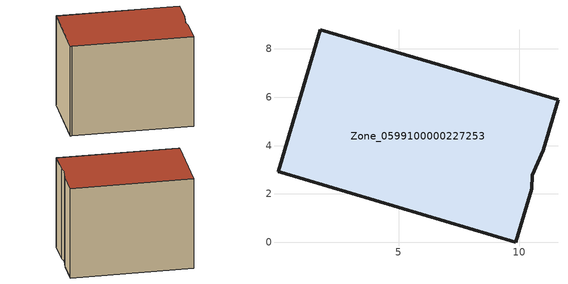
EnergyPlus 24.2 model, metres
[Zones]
Zone_0599100000227253
 floor ground (C_G): 9.86,0 0.13,2.89 0.01,2.92 1.75,8.79 11.6,5.89 10.98,3.8 10.53,2.76 10.51,2.21 z0.64
 wall outside (C_F): 11.6,5.89 1.75,8.79 0.01,2.92 0.13,2.89 9.86,0 10.51,2.21 10.53,2.76 10.98,3.8 11.6,5.89 z0.64:8.68
 roof outside (C_R): 0.13,2.89 9.86,0 10.51,2.21 10.53,2.76 10.98,3.8 11.6,5.89 1.75,8.79 0.01,2.92 z8.68
[BUILDING]
Pand.0599100000227253: North Axis=0; Terrain=City; Loads Convergence Tolerance Value=0.04; Temperature Convergence Tolerance Value=0.4; Solar Distribution=FullExterior; Maximum Number of Warmup Days=25; Minimum Number of Warmup Days=1
[Site:Location]
Rotterdam.The.Hague.AP_ZH_NLD Design_Conditions: Latitude=51.96; Longitude=4.45; Time Zone=1; Elevation=-4.5
[SITE:GROUNDTEMPERATURE:BUILDINGSURFACE]
18, 18, 18, 18, 18, 18, 18, 18, 18, 18, 18, 18
[MATERIAL] Thermal Absorptance=0.9; Solar Absorptance=0.7; Visible Absorptance=0.7
Name | Roughness | Thickness | Conductivity | Density | Specific Heat
G.TI.1965-1974 | MediumSmooth | 0.15 | 0.882353 | 540 | 1210
F.TI.1965-1974 | Rough | 0.3 | 0.697674 | 1920 | 840
R.TI.1965-1974 | MediumRough | 0.2 | 0.232558 | 1500 | 1000
[CONSTRUCTION]
C_G: G.TI.1965-1974
C_F: F.TI.1965-1974
C_R: R.TI.1965-1974
[ZONE]
Zone_0599100000227253: Type=1; Multiplier=1; Ceiling Height=Autocalculate; Volume=Autocalculate; Floor Area=autocalculate; Part of Total Floor Area=Yes
[ZONEINFILTRATION:DESIGNFLOWRATE]
Infil_Zone_0599100000227253: Zone or ZoneList or Space or SpaceList=Zone_0599100000227253; Schedule=AlwaysOn; Design Flow Rate Calculation Method=Flow/Area; Flow Rate per Floor Area=0.003; Constant Term Coefficient=1; Temperature Term Coefficient=0; Velocity Term Coefficient=0; Velocity Squared Term Coefficient=0
[HVACTEMPLATE:ZONE:IDEALLOADSAIRSYSTEM]
Zone_0599100000227253: Maximum Heating Supply Air Temperature=50; Minimum Cooling Supply Air Temperature=13; Maximum Heating Supply Air Humidity Ratio=0.0156; Minimum Cooling Supply Air Humidity Ratio=0.0077; Heating Limit=NoLimit; Cooling Limit=NoLimit; Dehumidification Control Type=ConstantSensibleHeatRatio; Cooling Sensible Heat Ratio=0.7; Dehumidification Setpoint=60; Humidification Control Type=None; Humidification Setpoint=30; Outdoor Air Method=None; Outdoor Air Flow Rate per Person=0.00944; Outdoor Air Flow Rate per Zone Floor Area=0; Outdoor Air Flow Rate per Zone=0; Demand Controlled Ventilation Type=None; Outdoor Air Economizer Type=NoEconomizer; Heat Recovery Type=None; Sensible Heat Recovery Effectiveness=0.7; Latent Heat Recovery Effectiveness=0.65
[ZONECONTROL:THERMOSTAT]
ThermostatControl_Zone_0599100000227253: Zone or ZoneList=Zone_0599100000227253; Control Type Schedule=DualSetpointControlType; Control 1=Thermostat_Zone_0599100000227253; Temperature Difference Between Cutout And Setpoint=0
[THERMOSTATSETPOINT:DUALSETPOINT]
Thermostat_Zone_0599100000227253: Heating Setpoint Temperature Schedule=HeatingSetpoint_Zone_0599100000227253; Cooling Setpoint Temperature Schedule=CoolingSetpoint_Zone_0599100000227253
[SCHEDULE:COMPACT]
HeatingSetpoint_Zone_0599100000227253: Through: 12/31, For: AllDays, Until: 24:00, 21
CoolingSetpoint_Zone_0599100000227253: Through: 12/31, For: AllDays, Until: 24:00, 24
DualSetpointControlType: Through: 12/31, For: AllDays, Until: 24:00, 4
AlwaysOn: Through: 12/31, For: AllDays, Until: 24:00, 1
